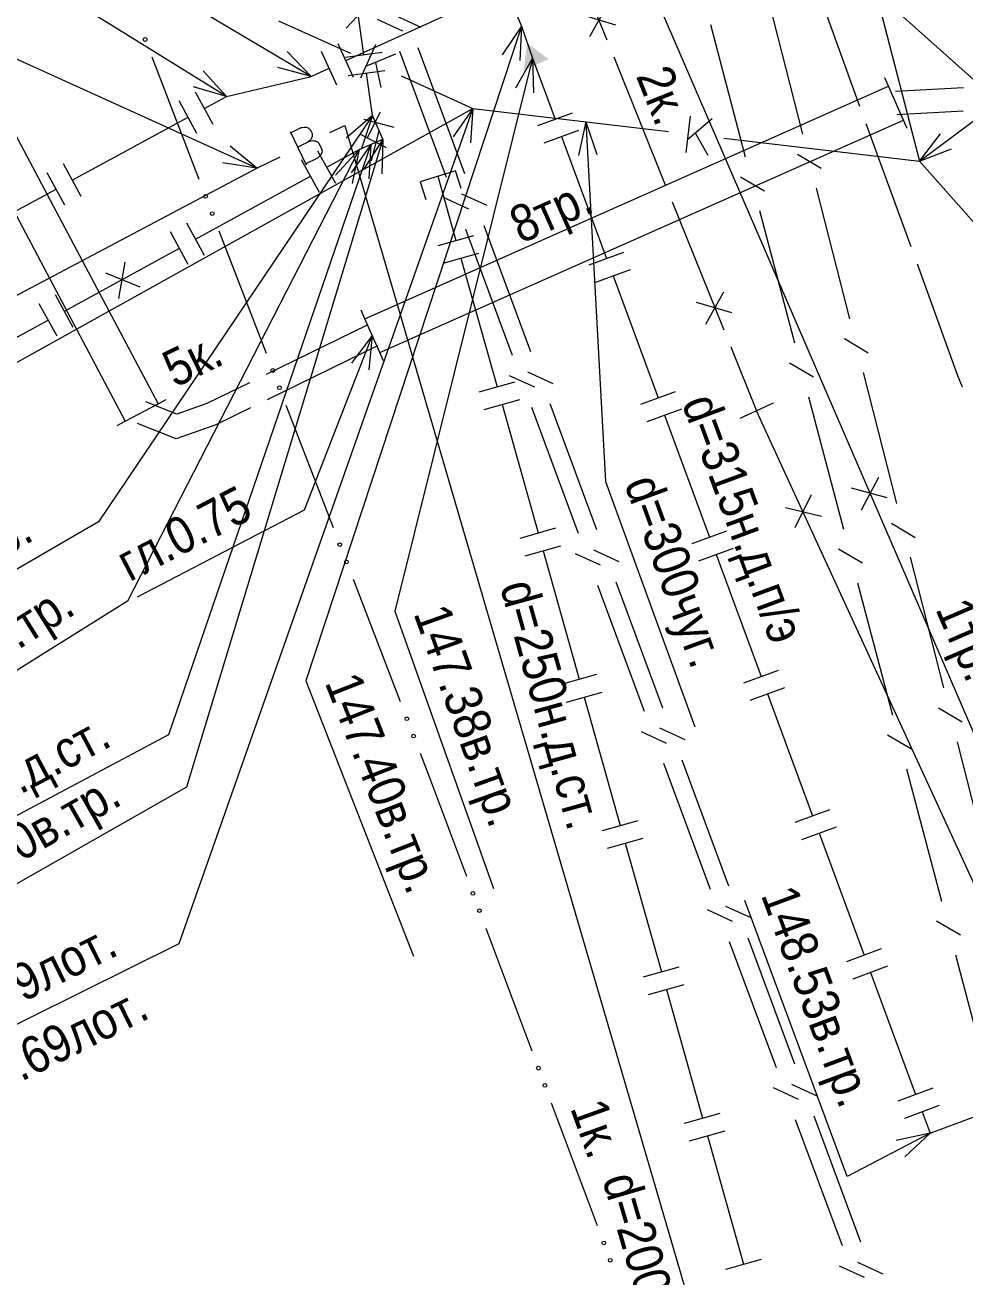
# Model space of a CAD drawing. Header units: metres. Extents: x 369 to 856, y 14070 to 14447.
# Drawn here: x 575.65 to 601.05, y 14309.49 to 14343.31 of the extents above; entities that cross this region are included whole.
import ezdxf
from ezdxf.enums import TextEntityAlignment as Align

# ---------------------------------------------------------------- set-up
doc = ezdxf.new("R2010")
doc.units = ezdxf.units.M
doc.header["$MEASUREMENT"] = 0
for name, color, linetype, lineweight in [('Водопровод', 7, 'Continuous', 25), ('Водосток', 7, 'Continuous', 25), ('Газопровод', 7, 'Continuous', 25), ('Кабель связи', 7, 'Continuous', 25), ('Кабель электрический', 7, 'Continuous', 25), ('Канализация самотёчная', 7, 'Continuous', 25)]:
    doc.layers.add(name, color=color, linetype=linetype, lineweight=lineweight)
doc.styles.add('Style-RUSSIAN_1251', font='RUSSIAN_1251.shx')
doc.styles.add('Style-RUSSIAN_1251 I 0.00000', font='RUSSIAN_1251.shx')

# ---------------------------------------------------------------- blocks, each defined once
blk = doc.blocks.new('msdElementTypeLineString_323')
at = {"layer": 'Кабель электрический', "color": 252, "linetype": 'Continuous', "lineweight": 9}
blk.add_line((1.801, 43.628), (0.001, 43.532), dxfattribs=at)
blk = doc.blocks.new('msdElementTypeLineString_324')
at = {"layer": 'Кабель электрический', "color": 252, "linetype": 'Continuous', "lineweight": 9}
blk.add_line((1.838, 44.046), (0, 43.949), dxfattribs=at)
blk = doc.blocks.new('msdElementTypeMultiLine_30')
at = {"layer": 'Кабель электрический', "color": 252, "linetype": 'Continuous', "lineweight": 9}
for name, p in [('msdElementTypeLineString_324', (0, 0.207)), ('msdElementTypeLineString_323', (0.033, 0))]:
    blk.add_blockref(name, p, dxfattribs=at)
blk = doc.blocks.new('msdElementTypeLineString_325')
at = {"layer": 'Кабель электрический', "color": 252, "linetype": 'Continuous', "lineweight": 9}
blk.add_line((6.486, 2.513), (3.51, 1.058), dxfattribs=at)
at = {"layer": 'Кабель электрический', "color": 252, "linetype": 'Continuous', "lineweight": 9, "flags": 128}
blk.add_lwpolyline([(3.061, 0.839), (2.124, 0.381), (1.052, 0.001), (0.001, 0.422)], dxfattribs=at)
blk = doc.blocks.new('msdElementTypeLineString_326')
at = {"layer": 'Кабель электрический', "color": 252, "linetype": 'Continuous', "lineweight": 9}
blk.add_line((5.979, 2.406), (3.247, 1.071), dxfattribs=at)
at = {"layer": 'Кабель электрический', "color": 252, "linetype": 'Continuous', "lineweight": 9, "flags": 128}
blk.add_lwpolyline([(2.797, 0.851), (1.649, 0.29), (0.833, 0), (0, 0.335)], dxfattribs=at)
blk = doc.blocks.new('msdElementTypeMultiLine_31')
at = {"layer": 'Кабель электрический', "color": 252, "linetype": 'Continuous', "lineweight": 9}
for name, p in [('msdElementTypeLineString_326', (0.233, 0.667)), ('msdElementTypeLineString_325', (0, 0))]:
    blk.add_blockref(name, p, dxfattribs=at)
blk = doc.blocks.new('msdElementTypeLineString_328')
at = {"layer": 'Кабель электрический', "color": 252, "linetype": 'Continuous', "lineweight": 9}
for p, q in [((10.726, 30.69), (10.26, 29.804)), ((10.966, 30.14), (10, 30.4))]:
    blk.add_line(p, q, dxfattribs=at)
blk = doc.blocks.new('msdElementTypeMultiLine_32')
at = {"layer": 'Кабель электрический', "color": 252, "linetype": 'Continuous', "lineweight": 9, "flags": 128}
blk.add_lwpolyline([(3.407, 46.677), (22.112, 3.407)], dxfattribs=at)
at = {"layer": 'Кабель электрический', "color": 252, "linetype": 'Continuous', "lineweight": 9}
blk.add_blockref('msdElementTypeLineString_328', (0, 0), dxfattribs=at)
blk = doc.blocks.new('msdElementTypeLineString_329')
at = {"layer": 'Кабель электрический', "color": 252, "linetype": 'Continuous', "lineweight": 9}
for p, q in [((1.954, 31.66), (1.046, 31.242)), ((15.735, 1.709), (14.827, 1.291))]:
    blk.add_line(p, q, dxfattribs=at)
blk = doc.blocks.new('msdElementTypeLineString_330')
at = {"layer": 'Кабель электрический', "color": 252, "linetype": 'Continuous', "lineweight": 9}
for p, q in [((4.447, 30.203), (4.892, 31.099)), ((4.194, 30.747), (5.166, 30.509)), ((11.475, 14.929), (11.92, 15.825)), ((11.222, 15.473), (12.193, 15.236)), ((15.72, 5.703), (16.165, 6.599)), ((15.467, 6.247), (16.439, 6.009))]:
    blk.add_line(p, q, dxfattribs=at)
blk = doc.blocks.new('msdElementTypeMultiLine_33')
at = {"layer": 'Кабель электрический', "color": 252, "linetype": 'Continuous', "lineweight": 9, "flags": 128}
blk.add_lwpolyline([(17.188, 3.407), (3.407, 33.358)], dxfattribs=at)
at = {"layer": 'Кабель электрический', "color": 252, "linetype": 'Continuous', "lineweight": 9}
for name, p in [('msdElementTypeLineString_329', (1.907, 1.907)), ('msdElementTypeLineString_330', (0, 0))]:
    blk.add_blockref(name, p, dxfattribs=at)
blk = doc.blocks.new('msdElementTypeLine_107')
at = {"layer": 'Кабель электрический', "color": 252, "linetype": 'Continuous', "lineweight": 9}
for p, q in [((0.125, 1.04), (0.024, 1.269)), ((0.531, 0.126), (0.125, 1.04)), ((0.632, -0.103), (0.531, 0.126))]:
    blk.add_line(p, q, dxfattribs=at)
blk = doc.blocks.new('msdElementTypeLine_108')
at = {"layer": 'Кабель электрический', "color": 252, "linetype": 'Continuous', "lineweight": 9}
for p, q in [((0.125, 1.04), (0.024, 1.269)), ((0.531, 0.126), (0.125, 1.04)), ((0.632, -0.103), (0.531, 0.126))]:
    blk.add_line(p, q, dxfattribs=at)
blk = doc.blocks.new('msdElementTypeMultiLine_37')
at = {"layer": 'Кабель электрический', "color": 252, "linetype": 'Continuous', "lineweight": 9, "flags": 128}
for points in [[(0.125, 1.04), (14.279, 7.32)], [(0.531, 0.126), (14.685, 6.406)]]:
    blk.add_lwpolyline(points, dxfattribs=at)
at = {"layer": 'Кабель электрический', "color": 252, "linetype": 'Continuous', "lineweight": 9}
for name, p in [('msdElementTypeLine_107', (14.154, 6.28)), ('msdElementTypeLine_108', (0, 0))]:
    blk.add_blockref(name, p, dxfattribs=at)
blk = doc.blocks.new('msdElementTypeLine_109')
at = {"layer": 'Кабель электрический', "color": 252, "linetype": 'Continuous', "lineweight": 9}
for p, q in [((1.009, 0.595), (1.23, 0.712)), ((0.125, 0.126), (1.009, 0.594)), ((-0.096, 0.009), (0.125, 0.126))]:
    blk.add_line(p, q, dxfattribs=at)
blk = doc.blocks.new('msdElementTypeLine_110')
at = {"layer": 'Кабель электрический', "color": 252, "linetype": 'Continuous', "lineweight": 9}
for p, q in [((1.009, 0.595), (1.23, 0.712)), ((0.125, 0.126), (1.009, 0.594)), ((-0.096, 0.009), (0.125, 0.126))]:
    blk.add_line(p, q, dxfattribs=at)
blk = doc.blocks.new('msdElementTypeMultiLine_38')
at = {"layer": 'Кабель электрический', "color": 252, "linetype": 'Continuous', "lineweight": 9, "flags": 128}
for points in [[(1.009, 9.226), (5.587, 0.594)], [(0.125, 8.758), (4.703, 0.126)]]:
    blk.add_lwpolyline(points, dxfattribs=at)
at = {"layer": 'Кабель электрический', "color": 252, "linetype": 'Continuous', "lineweight": 9}
for name, p in [('msdElementTypeLine_110', (0, 8.632)), ('msdElementTypeLine_109', (4.578, 0))]:
    blk.add_blockref(name, p, dxfattribs=at)
blk = doc.blocks.new('msdElementTypeLineString_338')
at = {"layer": 'Кабель электрический', "color": 252, "linetype": 'Continuous', "lineweight": 9}
for p, q in [((4.468, 62.471), (3.26, 65.794)), ((5.847, 58.678), (4.639, 62.001))]:
    blk.add_line(p, q, dxfattribs=at)
at = {"layer": 'Кабель электрический', "color": 252, "linetype": 'Continuous', "lineweight": 9, "flags": 128}
blk.add_lwpolyline([(7.238, 54.889), (7.114, 55.193), (6.018, 58.208)], dxfattribs=at)
blk = doc.blocks.new('msdElementTypeMultiLine_40')
at = {"layer": 'Кабель электрический', "color": 252, "linetype": 'Continuous', "lineweight": 9}
blk.add_blockref('msdElementTypeLineString_338', (0.407, 0.407), dxfattribs=at)
blk = doc.blocks.new('msdElementTypeLineString_381')
at = {"layer": 'Кабель электрический', "color": 252, "linetype": 'Continuous', "lineweight": 9}
for p, q in [((21.086, 13.478), (22.48, 10.025)), ((22.668, 9.561), (24.062, 6.108)), ((24.249, 5.644), (25.644, 2.19)), ((25.831, 1.727), (26.528, 0))]:
    blk.add_line(p, q, dxfattribs=at)
blk = doc.blocks.new('msdElementTypeLineString_382')
at = {"layer": 'Кабель электрический', "color": 252, "linetype": 'Continuous', "lineweight": 9}
for p, q in [((17.979, 20.304), (17.808, 19.319)), ((17.453, 20.015), (18.378, 19.633)), ((9.812, 15.749), (9.666, 14.76)), ((9.293, 15.447), (10.227, 15.087)), ((25.908, 14.38), (25.42, 13.506)), ((26.134, 13.825), (25.175, 14.108)), ((5.789, 13.539), (5.775, 12.539)), ((5.79, 13.54), (5.776, 12.54)), ((5.315, 13.171), (6.288, 12.938)), ((5.316, 13.172), (6.289, 12.938)), ((29.046, 6.608), (28.559, 5.734)), ((29.272, 6.052), (28.313, 6.336))]:
    blk.add_line(p, q, dxfattribs=at)
blk = doc.blocks.new('msdElementTypeMultiLine_78')
at = {"layer": 'Кабель электрический', "color": 252, "linetype": 'Continuous', "lineweight": 9}
for name, p in [('msdElementTypeLineString_381', (3.407, 3.407)), ('msdElementTypeLineString_382', (0, 0))]:
    blk.add_blockref(name, p, dxfattribs=at)
blk = doc.blocks.new('UKAZD_2')
at = {"layer": 'Газопровод', "linetype": 'Continuous', "lineweight": 9}
blk.add_hatch(color=252, dxfattribs=at).paths.add_polyline_path([(0.636, -0.367), (0, 0), (0.636, 0.367)])
blk = doc.blocks.new('ZAGLUS_7')
at = {"layer": 'Газопровод', "color": 252, "linetype": 'Continuous', "lineweight": 9, "flags": 128}
blk.add_lwpolyline([(0.5, -0.5), (0.5, 0), (-0.5, 0), (-0.5, -0.5)], dxfattribs=at)
blk = doc.blocks.new('msdElementTypeLineString_435')
at = {"layer": 'Кабель связи', "color": 252, "linetype": 'Continuous', "lineweight": 9}
for p, q in [((2.226, 130.435), (3.5, 127.13)), ((4.04, 125.73), (5.314, 122.425)), ((5.853, 121.026), (7.127, 117.721)), ((7.667, 116.321), (8.941, 113.016)), ((11.255, 106.898), (12.497, 103.58)), ((13.023, 102.176), (14.265, 98.859))]:
    blk.add_line(p, q, dxfattribs=at)
at = {"layer": 'Кабель связи', "color": 252, "linetype": 'Continuous', "lineweight": 9, "flags": 128}
blk.add_lwpolyline([(9.48, 111.617), (9.759, 110.894), (10.729, 108.302)], dxfattribs=at)
at = {"layer": 'Кабель связи', "color": 252, "linetype": 'Continuous', "lineweight": 9}
for centre in [(2.047, 130.901), (3.68, 126.663), (3.86, 126.197), (5.494, 121.959), (5.674, 121.492), (7.307, 117.254), (7.487, 116.788), (9.121, 112.55), (9.301, 112.083), (10.905, 107.834), (11.08, 107.366), (12.673, 103.112), (12.848, 102.644), (14.44, 98.39), (14.616, 97.922)]:
    blk.add_circle(centre, 0.05, dxfattribs=at)
blk = doc.blocks.new('msdElementTypeMultiLine_133')
at = {"layer": 'Кабель связи', "color": 252, "linetype": 'Continuous', "lineweight": 9}
blk.add_blockref('msdElementTypeLineString_435', (0, 0), dxfattribs=at)
blk = doc.blocks.new('msdElementTypeLineString_436')
at = {"layer": 'Кабель связи', "color": 252, "linetype": 'Continuous', "lineweight": 9}
for p, q in [((5.55, 131.261), (6.449, 127.728)), ((6.312, 127.193), (6.956, 126.81)), ((6.819, 126.275), (7.719, 122.742)), ((7.582, 122.207), (8.226, 121.824)), ((8.089, 121.288), (8.988, 117.755)), ((8.851, 117.22), (9.495, 116.837)), ((9.358, 116.302), (10.258, 112.769)), ((10.121, 112.233), (10.765, 111.851))]:
    blk.add_line(p, q, dxfattribs=at)
at = {"layer": 'Кабель связи', "color": 252, "linetype": 'Continuous', "lineweight": 9, "flags": 128}
blk.add_lwpolyline([(10.628, 111.315), (11.276, 108.77), (11.518, 107.78)], dxfattribs=at)
blk = doc.blocks.new('msdElementTypeMultiLine_134')
at = {"layer": 'Кабель связи', "color": 252, "linetype": 'Continuous', "lineweight": 9}
blk.add_blockref('msdElementTypeLineString_436', (0, 0), dxfattribs=at)
blk = doc.blocks.new('msdElementTypeLineString_457')
at = {"layer": 'Газопровод', "color": 252, "linetype": 'Continuous', "lineweight": 9}
for p, q in [((0.5, 64.793), (1.109, 63.146)), ((0.64, 62.972), (1.578, 63.319)), ((0.814, 62.503), (1.752, 62.85)), ((1.283, 62.677), (2.501, 59.382)), ((2.032, 59.209), (2.97, 59.556)), ((2.206, 58.74), (3.143, 59.087)), ((2.674, 58.913), (3.893, 55.619)), ((3.424, 55.446), (4.362, 55.792)), ((3.597, 54.977), (4.535, 55.323)), ((4.066, 55.15), (5.285, 51.856)), ((4.816, 51.682), (5.754, 52.029)), ((4.989, 51.213), (5.927, 51.56)), ((5.458, 51.387), (6.677, 48.092)), ((6.208, 47.919), (7.146, 48.266)), ((6.381, 47.45), (7.319, 47.797)), ((6.85, 47.623), (8.068, 44.329)), ((7.599, 44.155), (8.537, 44.502)), ((7.773, 43.686), (8.711, 44.033)), ((8.242, 43.86), (9.46, 40.565)), ((8.991, 40.392), (9.929, 40.739)), ((9.165, 39.923), (10.103, 40.27)), ((9.634, 40.096), (10.852, 36.802)), ((10.383, 36.629), (11.321, 36.975)), ((10.557, 36.16), (11.494, 36.506))]:
    blk.add_line(p, q, dxfattribs=at)
at = {"layer": 'Газопровод', "color": 252, "linetype": 'Continuous', "lineweight": 9, "flags": 128}
blk.add_lwpolyline([(11.025, 36.333), (11.24, 35.753), (13.953, 36.761)], dxfattribs=at)
blk = doc.blocks.new('msdElementTypeMultiLine_154')
at = {"layer": 'Газопровод', "color": 252, "linetype": 'Continuous', "lineweight": 9}
blk.add_blockref('msdElementTypeLineString_457', (0, 0), dxfattribs=at)
blk = doc.blocks.new('msdElementTypeLineString_543')
at = {"layer": 'Кабель связи', "color": 252, "linetype": 'Continuous', "lineweight": 9}
for p, q in [((0.816, 65.366), (1.497, 65.053)), ((1.417, 64.506), (2.679, 61.102)), ((2.599, 60.555), (3.281, 60.242)), ((3.201, 59.696), (4.462, 56.291)), ((4.383, 55.745), (5.064, 55.432)), ((4.984, 54.885), (6.246, 51.481)), ((6.166, 50.934), (6.847, 50.621)), ((6.767, 50.074), (8.029, 46.67)), ((7.949, 46.123), (8.63, 45.811)), ((8.55, 45.264), (9.812, 41.859)), ((9.732, 41.313), (10.413, 41)), ((10.333, 40.453), (11.595, 37.049)), ((11.515, 36.502), (12.196, 36.189)), ((12.116, 35.642), (13.378, 32.238)), ((13.298, 31.691), (13.979, 31.379))]:
    blk.add_line(p, q, dxfattribs=at)
blk = doc.blocks.new('msdElementTypeLineString_544')
at = {"layer": 'Кабель связи', "color": 252, "linetype": 'Continuous', "lineweight": 9}
for p, q in [((0.816, 65.364), (1.498, 65.051)), ((1.418, 64.505), (2.679, 61.1)), ((2.6, 60.554), (3.281, 60.241)), ((3.201, 59.694), (4.463, 56.29)), ((4.383, 55.743), (5.064, 55.43)), ((4.984, 54.883), (6.246, 51.479)), ((6.166, 50.933), (6.847, 50.62)), ((6.767, 50.073), (8.029, 46.669)), ((7.949, 46.122), (8.63, 45.809)), ((8.55, 45.262), (9.812, 41.858)), ((9.732, 41.311), (10.413, 40.999)), ((10.333, 40.452), (11.595, 37.048)), ((11.515, 36.501), (12.196, 36.188)), ((12.116, 35.641), (13.378, 32.237)), ((13.298, 31.69), (13.979, 31.378))]:
    blk.add_line(p, q, dxfattribs=at)
blk = doc.blocks.new('msdElementTypeMultiLine_239')
at = {"layer": 'Кабель связи', "color": 252, "linetype": 'Continuous', "lineweight": 9}
for name, p in [('msdElementTypeLineString_543', (0.498, 0.094)), ('msdElementTypeLineString_544', (0, 0))]:
    blk.add_blockref(name, p, dxfattribs=at)
blk = doc.blocks.new('msdElementTypeLineString_550')
at = {"layer": 'Газопровод', "color": 252, "linetype": 'Continuous', "lineweight": 9}
for p, q in [((80.797, 41.738), (81.481, 42.468)), ((81.278, 39.275), (82.089, 39.06)), ((81.365, 38.767), (81.732, 39.473)), ((81.687, 38.964), (81.472, 38.153)), ((81.179, 38.877), (81.885, 38.51)), ((74.82, 35.416), (74.651, 34.431)), ((74.295, 35.126), (75.22, 34.745))]:
    blk.add_line(p, q, dxfattribs=at)
blk = doc.blocks.new('msdElementTypeLineString_551')
at = {"layer": 'Газопровод', "color": 252, "linetype": 'Continuous', "lineweight": 9}
for p, q in [((81.865, 41.175), (80.875, 41.036)), ((81.935, 40.68), (80.944, 40.541)), ((80.171, 37.392), (79.69, 38.269)), ((80.61, 37.632), (80.129, 38.509)), ((76.823, 36.127), (79.931, 37.83)), ((77.063, 35.689), (76.583, 36.566)), ((76.625, 35.449), (76.144, 36.326)), ((73.277, 34.184), (76.385, 35.887)), ((73.517, 33.745), (73.037, 34.622)), ((73.079, 33.505), (72.598, 34.382)), ((69.731, 32.241), (72.839, 33.944))]:
    blk.add_line(p, q, dxfattribs=at)
at = {"layer": 'Газопровод', "color": 252, "linetype": 'Continuous', "lineweight": 9, "flags": 128}
for points in [[(81.37, 41.106), (81.087, 43.12), (82.425, 43.819)], [(80.369, 38.071), (81.24, 38.548), (81.88, 38.828), (81.6, 39.468), (81.44, 40.61)]]:
    blk.add_lwpolyline(points, dxfattribs=at)
blk = doc.blocks.new('msdElementTypeMultiLine_244')
at = {"layer": 'Газопровод', "color": 252, "linetype": 'Continuous', "lineweight": 9}
for name, p in [('msdElementTypeLineString_550', (0.093, 0.093)), ('msdElementTypeLineString_551', (0, 0))]:
    blk.add_blockref(name, p, dxfattribs=at)
blk = doc.blocks.new('msdElementTypeLineString_552')
at = {"layer": 'Газопровод', "color": 252, "linetype": 'Continuous', "lineweight": 9}
blk.add_line((0.5, 1.37), (0.8, 0.5), dxfattribs=at)
blk = doc.blocks.new('msdElementTypeMultiLine_245')
at = {"layer": 'Газопровод', "color": 252, "linetype": 'Continuous', "lineweight": 9}
blk.add_blockref('msdElementTypeLineString_552', (0, 0), dxfattribs=at)
blk = doc.blocks.new('msdElementTypeLineString_702')
at = {"layer": 'Канализация самотёчная', "color": 252, "linetype": 'Continuous', "lineweight": 9}
for p, q in [((0.001, 2.369), (1.944, 1.493)), ((3.312, 0.877), (5.255, 0.001))]:
    blk.add_line(p, q, dxfattribs=at)
blk = doc.blocks.new('msdElementTypeLineString_703')
at = {"layer": 'Канализация самотёчная', "color": 252, "linetype": 'Continuous', "lineweight": 9}
for p, q in [((3.131, 2.223), (2.724, 1.32)), ((2.869, 1.642), (3.678, 1.977)), ((3.125, 1.748), (3.271, 1.074))]:
    blk.add_line(p, q, dxfattribs=at)
blk = doc.blocks.new('msdElementTypeMultiLine_344')
at = {"layer": 'Канализация самотёчная', "color": 252, "linetype": 'Continuous', "lineweight": 9}
for name, p in [('msdElementTypeLineString_702', (0.506, 0.506)), ('msdElementTypeLineString_703', (0, 0))]:
    blk.add_blockref(name, p, dxfattribs=at)
blk = doc.blocks.new('msdElementTypeLineString_704')
at = {"layer": 'Кабель связи', "color": 252, "linetype": 'Continuous', "lineweight": 9}
for p, q in [((2.444, 67.381), (3.386, 63.806)), ((3.254, 63.27), (3.901, 62.892)), ((3.769, 62.356), (4.711, 58.781)), ((4.578, 58.244), (5.226, 57.867)), ((5.093, 57.33), (6.036, 53.756)), ((5.903, 53.219), (6.551, 52.842)), ((6.418, 52.305), (7.36, 48.73)), ((7.228, 48.194), (7.875, 47.816)), ((7.743, 47.28), (8.685, 43.705)), ((8.552, 43.169), (9.2, 42.791)), ((9.067, 42.255), (10.01, 38.68))]:
    blk.add_line(p, q, dxfattribs=at)
blk = doc.blocks.new('msdElementTypeMultiLine_345')
at = {"layer": 'Кабель связи', "color": 252, "linetype": 'Continuous', "lineweight": 9}
blk.add_blockref('msdElementTypeLineString_704', (0, 0), dxfattribs=at)
blk = doc.blocks.new('msdElementTypeLineString_705')
at = {"layer": 'Водопровод', "color": 252, "linetype": 'Continuous', "lineweight": 9}
blk.add_line((16.922, 8.957), (32.517, 17.212), dxfattribs=at)
blk = doc.blocks.new('msdElementTypeMultiLine_346')
at = {"layer": 'Водопровод', "color": 252, "linetype": 'Continuous', "lineweight": 9}
blk.add_blockref('msdElementTypeLineString_705', (0.5, 0.5), dxfattribs=at)
blk = doc.blocks.new('msdElementTypeLineString_707')
at = {"layer": 'Водопровод', "color": 252, "linetype": 'Continuous', "lineweight": 9}
for p, q in [((1.979, 75.572), (2.381, 75.767)), ((2.381, 75.767), (13.253, 38.603)), ((0.001, 74.609), (0.63, 74.915))]:
    blk.add_line(p, q, dxfattribs=at)
blk = doc.blocks.new('msdElementTypeLineString_708')
at = {"layer": 'Водопровод', "color": 252, "linetype": 'Continuous', "lineweight": 9}
for p, q in [((1.4, 76.1), (1.836, 75.203)), ((1.603, 75.682), (1.892, 75.823)), ((1.822, 75.232), (2.148, 75.39))]:
    blk.add_line(p, q, dxfattribs=at)
at = {"layer": 'Водопровод', "color": 252, "linetype": 'Continuous', "lineweight": 9, "flags": 128}
blk.add_lwpolyline([(1.416, 76.067), (1.703, 76.206), (1.732, 76.214), (1.786, 76.219), (1.84, 76.215), (1.863, 76.209), (1.886, 76.2), (1.91, 76.185), (1.935, 76.164), (1.945, 76.152), (1.996, 76.048), (2.001, 76.025), (2.002, 75.992), (1.997, 75.967), (1.991, 75.942), (1.975, 75.911), (1.951, 75.879), (1.929, 75.853), (1.892, 75.823), (1.928, 75.836), (1.96, 75.848), (2.01, 75.855), (2.045, 75.853), (2.078, 75.849), (2.119, 75.833), (2.153, 75.81), (2.175, 75.786), (2.258, 75.615), (2.263, 75.596), (2.264, 75.568), (2.259, 75.532), (2.243, 75.493), (2.226, 75.464), (2.193, 75.425), (2.172, 75.404), (2.148, 75.39)], dxfattribs=at)
blk = doc.blocks.new('msdElementTypeMultiLine_347')
at = {"layer": 'Водопровод', "color": 252, "linetype": 'Continuous', "lineweight": 9}
for name, p in [('msdElementTypeLineString_707', (0.5, 0.5)), ('msdElementTypeLineString_708', (0, 0))]:
    blk.add_blockref(name, p, dxfattribs=at)
blk = doc.blocks.new('msdElementTypeLineString_727')
at = {"layer": 'Канализация самотёчная', "color": 252, "linetype": 'Continuous', "lineweight": 9}
for p, q in [((0.001, 1.429), (5.289, 0.803)), ((6.779, 0.627), (12.067, 0))]:
    blk.add_line(p, q, dxfattribs=at)
blk = doc.blocks.new('msdElementTypeLineString_728')
at = {"layer": 'Канализация самотёчная', "color": 252, "linetype": 'Continuous', "lineweight": 9}
for p, q in [((6.377, 1.727), (6.26, 0.744)), ((6.302, 1.094), (6.973, 1.657)), ((6.515, 1.273), (6.856, 0.673))]:
    blk.add_line(p, q, dxfattribs=at)
blk = doc.blocks.new('msdElementTypeMultiLine_361')
at = {"layer": 'Канализация самотёчная', "color": 252, "linetype": 'Continuous', "lineweight": 9}
for name, p in [('msdElementTypeLineString_727', (0.506, 0.506)), ('msdElementTypeLineString_728', (0, 0))]:
    blk.add_blockref(name, p, dxfattribs=at)
blk = doc.blocks.new('msdElementTypeLineString_729')
at = {"layer": 'Канализация самотёчная', "color": 252, "linetype": 'Continuous', "lineweight": 9}
blk.add_line((20.956, 11.661), (40.6, 22.592), dxfattribs=at)
blk = doc.blocks.new('msdElementTypeMultiLine_362')
at = {"layer": 'Канализация самотёчная', "color": 252, "linetype": 'Continuous', "lineweight": 9}
blk.add_blockref('msdElementTypeLineString_729', (0.506, 0.506), dxfattribs=at)
blk = doc.blocks.new('msdElementTypeLineString_731')
at = {"layer": 'Канализация самотёчная', "color": 252, "linetype": 'Continuous', "lineweight": 9}
for p, q in [((0, 7.456), (2.809, 4.289)), ((3.805, 3.167), (6.614, 0))]:
    blk.add_line(p, q, dxfattribs=at)
blk = doc.blocks.new('msdElementTypeLineString_732')
at = {"layer": 'Канализация самотёчная', "color": 252, "linetype": 'Continuous', "lineweight": 9}
for p, q in [((4.028, 4.721), (3.287, 4.064)), ((3.551, 4.298), (4.427, 4.272)), ((3.829, 4.29), (3.685, 3.615))]:
    blk.add_line(p, q, dxfattribs=at)
blk = doc.blocks.new('msdElementTypeMultiLine_363')
at = {"layer": 'Канализация самотёчная', "color": 252, "linetype": 'Continuous', "lineweight": 9}
for name, p in [('msdElementTypeLineString_731', (0.506, 0.506)), ('msdElementTypeLineString_732', (0, 0))]:
    blk.add_blockref(name, p, dxfattribs=at)
blk = doc.blocks.new('msdElementTypeLineString_733')
at = {"layer": 'Водосток', "color": 252, "linetype": 'Continuous', "lineweight": 9}
for p, q in [((0, 12.732), (6.548, 6.866)), ((7.666, 5.866), (14.214, 0))]:
    blk.add_line(p, q, dxfattribs=at)
blk = doc.blocks.new('msdElementTypeMultiLine_364')
at = {"layer": 'Водосток', "color": 252, "linetype": 'Continuous', "lineweight": 9, "flags": 128}
blk.add_lwpolyline([(8.06, 7.017), (7.853, 7.202), (7.823, 7.226), (7.796, 7.241), (7.758, 7.26), (7.718, 7.271), (7.684, 7.274), (7.645, 7.269), (7.608, 7.258), (7.585, 7.243), (7.563, 7.225), (7.173, 6.789), (7.159, 6.767), (7.151, 6.748), (7.144, 6.72), (7.144, 6.695), (7.145, 6.663), (7.151, 6.631), (7.165, 6.599), (7.189, 6.556), (7.213, 6.528), (7.444, 6.322)], dxfattribs=at)
at = {"layer": 'Водосток', "color": 252, "linetype": 'Continuous', "lineweight": 9}
blk.add_blockref('msdElementTypeLineString_733', (0.467, 0.467), dxfattribs=at)
blk = doc.blocks.new('msdElementTypeLineString_831')
at = {"layer": 'Газопровод', "color": 252, "linetype": 'Continuous', "lineweight": 9}
for p, q in [((63.128, 34.455), (66.372, 35.925)), ((63.334, 33.999), (62.921, 34.91)), ((62.879, 33.793), (62.466, 34.704)), ((59.542, 32.726), (59.064, 33.605)), ((59.102, 32.487), (58.625, 33.366)), ((55.734, 31.226), (58.864, 32.926)), ((55.973, 30.787), (55.495, 31.665)), ((55.533, 30.548), (55.056, 31.427)), ((52.165, 29.287), (55.295, 30.987))]:
    blk.add_line(p, q, dxfattribs=at)
at = {"layer": 'Газопровод', "color": 252, "linetype": 'Continuous', "lineweight": 9, "flags": 128}
for points in [[(66.827, 36.132), (67.441, 36.41), (67.561, 36.13), (67.871, 35.39)], [(59.303, 33.165), (59.901, 33.49), (62.191, 34.03), (62.672, 34.248)]]:
    blk.add_lwpolyline(points, dxfattribs=at)
blk = doc.blocks.new('msdElementTypeMultiLine_435')
at = {"layer": 'Газопровод', "color": 252, "linetype": 'Continuous', "lineweight": 9}
blk.add_blockref('msdElementTypeLineString_831', (0, 0), dxfattribs=at)
blk = doc.blocks.new('msdElementTypeLineString_910')
at = {"layer": 'Кабель электрический', "color": 252, "linetype": 'Continuous', "lineweight": 9}
for p, q in [((17.605, 20.391), (17.203, 22.111)), ((14.419, 10.255), (17.086, 12.573)), ((7.519, 6.125), (10.664, 7.737))]:
    blk.add_line(p, q, dxfattribs=at)
at = {"layer": 'Кабель электрический', "color": 252, "linetype": 'Continuous', "lineweight": 9, "flags": 128}
for points in [[(18.477, 16.454), (18.336, 17.257), (17.718, 19.904)], [(17.444, 12.921), (18.397, 13.997), (18.794, 14.644), (18.563, 15.961)], [(11.109, 7.965), (11.711, 8.273), (14.035, 9.935)], [(3.987, 4.179), (6.978, 5.848), (7.074, 5.897)], [(0.562, 2.072), (1.295, 2.678), (3.55, 3.936)], [(0, 0), (0.163, 1.742), (0.176, 1.753)]]:
    blk.add_lwpolyline(points, dxfattribs=at)
blk = doc.blocks.new('msdElementTypeMultiLine_503')
at = {"layer": 'Кабель электрический', "color": 252, "linetype": 'Continuous', "lineweight": 9}
blk.add_blockref('msdElementTypeLineString_910', (0, 0), dxfattribs=at)
blk = doc.blocks.new('msdElementTypeLineString_1017')
at = {"layer": 'Канализация самотёчная', "color": 252, "linetype": 'Continuous', "lineweight": 9}
for p, q in [((0, 25.025), (3.039, 13.239)), ((3.413, 11.787), (6.452, 0))]:
    blk.add_line(p, q, dxfattribs=at)
blk = doc.blocks.new('msdElementTypeLineString_1018')
at = {"layer": 'Канализация самотёчная', "color": 252, "linetype": 'Continuous', "lineweight": 9}
for p, q in [((4.146, 13.354), (3.187, 13.107)), ((3.528, 13.195), (4.296, 12.773)), ((3.772, 13.061), (3.336, 12.526))]:
    blk.add_line(p, q, dxfattribs=at)
blk = doc.blocks.new('msdElementTypeMultiLine_582')
at = {"layer": 'Канализация самотёчная', "color": 252, "linetype": 'Continuous', "lineweight": 9}
for name, p in [('msdElementTypeLineString_1017', (0.506, 0.506)), ('msdElementTypeLineString_1018', (0, 0))]:
    blk.add_blockref(name, p, dxfattribs=at)
blk = doc.blocks.new('msdElementTypeLineString_1079')
at = {"layer": 'Газопровод', "color": 252, "linetype": 'Continuous', "lineweight": 9}
for p, q in [((0.5, 100.944), (0.988, 99.209)), ((0.507, 99.074), (1.469, 99.344)), ((0.642, 98.592), (1.604, 98.863)), ((1.123, 98.727), (2.098, 95.258)), ((1.617, 95.122), (2.58, 95.393)), ((1.752, 94.641), (2.715, 94.912)), ((2.233, 94.776), (3.209, 91.307)), ((2.727, 91.171), (3.69, 91.442)), ((2.862, 90.69), (3.825, 90.96)), ((3.344, 90.825), (4.319, 87.355)), ((3.838, 87.22), (4.8, 87.491)), ((3.973, 86.739), (4.936, 87.009)), ((4.454, 86.874), (5.429, 83.404)), ((4.948, 83.269), (5.911, 83.54)), ((5.083, 82.788), (6.046, 83.058)), ((5.565, 82.923), (6.54, 79.453)), ((6.058, 79.318), (7.021, 79.589)), ((6.194, 78.837), (7.156, 79.107)), ((6.675, 78.972), (7.65, 75.502)), ((7.169, 75.367), (8.131, 75.637)), ((7.304, 74.886), (8.267, 75.156)), ((7.785, 75.021), (8.76, 71.551)), ((8.279, 71.416), (9.242, 71.686))]:
    blk.add_line(p, q, dxfattribs=at)
blk = doc.blocks.new('msdElementTypeMultiLine_619')
at = {"layer": 'Газопровод', "color": 252, "linetype": 'Continuous', "lineweight": 9}
blk.add_blockref('msdElementTypeLineString_1079', (0, 0), dxfattribs=at)
blk = doc.blocks.new('DIMTXT_134')
at = {"layer": 'Канализация самотёчная', "color": 252, "linetype": 'Continuous', "lineweight": 9}
for q in [(-0.201, -0.912), (0.298, -0.885)]:
    blk.add_line((0, 0), q, dxfattribs=at)
at = {"layer": 'Канализация самотёчная', "color": 252, "linetype": 'Continuous', "lineweight": 9, "flags": 128}
blk.add_lwpolyline([(0, 0), (0.527, -9.718), (2.942, -16.345)], dxfattribs=at)
at = {"layer": 'Канализация самотёчная', "color": 252, "linetype": 'Continuous', "lineweight": 9, "style": 'Style-RUSSIAN_1251', "width": 0.9}
blk.add_text('d=300чуг.', height=1, rotation=290.0276, dxfattribs=at).set_placement((1.966, -9.433), align=Align.TOP_LEFT)
blk = doc.blocks.new('DIMTXT_170')
at = {"layer": 'Газопровод', "color": 252, "linetype": 'Continuous', "lineweight": 9}
for q in [(-0.46, -0.813), (0.025, -0.934)]:
    blk.add_line((0, 0), q, dxfattribs=at)
at = {"layer": 'Газопровод', "color": 252, "linetype": 'Continuous', "lineweight": 9, "flags": 128}
blk.add_lwpolyline([(0, 0), (-3.723, -14.935), (-1.052, -22.431)], dxfattribs=at)
at = {"layer": 'Газопровод', "color": 252, "linetype": 'Continuous', "lineweight": 9, "style": 'Style-RUSSIAN_1251', "width": 0.9}
blk.add_text('147.38в.тр.', height=1, rotation=289.612, dxfattribs=at).set_placement((-2.282, -14.66), align=Align.TOP_LEFT)
blk = doc.blocks.new('DIMTXT_171')
at = {"layer": 'Газопровод', "color": 252, "linetype": 'Continuous', "lineweight": 9}
for q in [(-0.913, -0.196), (-0.681, -0.639)]:
    blk.add_line((0, 0), q, dxfattribs=at)
at = {"layer": 'Газопровод', "color": 252, "linetype": 'Continuous', "lineweight": 9, "flags": 128}
blk.add_lwpolyline([(0, 0), (-2.236, -1.171), (-5, 6.283)], dxfattribs=at)
at = {"layer": 'Газопровод', "color": 252, "linetype": 'Continuous', "lineweight": 9, "style": 'Style-RUSSIAN_1251', "width": 0.9}
blk.add_text('148.53в.тр.', height=1, rotation=290.3427, dxfattribs=at).set_placement((-3.64, 6.787), align=Align.TOP_LEFT)
blk = doc.blocks.new('DIMTXT_184')
at = {"layer": 'Газопровод', "color": 252, "linetype": 'Continuous', "lineweight": 9}
for q in [(-0.528, -0.77), (-0.056, -0.932)]:
    blk.add_line((0, 0), q, dxfattribs=at)
at = {"layer": 'Газопровод', "color": 252, "linetype": 'Continuous', "lineweight": 9, "flags": 128}
blk.add_lwpolyline([(0, 0), (-5.47, -15.948), (-12.836, -19.864)], dxfattribs=at)
at = {"layer": 'Газопровод', "color": 252, "linetype": 'Continuous', "lineweight": 9, "style": 'Style-RUSSIAN_1251', "width": 0.9}
blk.add_text('d=219н.д.ст.', height=1, rotation=27.9968, dxfattribs=at).set_placement((-13.517, -18.583), align=Align.TOP_LEFT)
blk = doc.blocks.new('DIMTXT_185')
at = {"layer": 'Газопровод', "color": 252, "linetype": 'Continuous', "lineweight": 9}
for q in [(-0.71, -0.607), (-0.296, -0.886)]:
    blk.add_line((0, 0), q, dxfattribs=at)
at = {"layer": 'Газопровод', "color": 252, "linetype": 'Continuous', "lineweight": 9, "flags": 128}
blk.add_lwpolyline([(0, 0), (-7.401, -10.978), (-14.249, -14.946)], dxfattribs=at)
at = {"layer": 'Газопровод', "color": 252, "linetype": 'Continuous', "lineweight": 9, "style": 'Style-RUSSIAN_1251', "width": 0.9}
blk.add_text('147.59в.тр.', height=1, rotation=30.0826, dxfattribs=at).set_placement((-14.976, -13.691), align=Align.TOP_LEFT)
blk = doc.blocks.new('DIMTXT_186')
at = {"layer": 'Газопровод', "color": 252, "linetype": 'Continuous', "lineweight": 9}
for q in [(-0.5, -0.789), (-0.022, -0.934)]:
    blk.add_line((0, 0), q, dxfattribs=at)
at = {"layer": 'Газопровод', "color": 252, "linetype": 'Continuous', "lineweight": 9, "flags": 128}
blk.add_lwpolyline([(0, 0), (-5.298, -17.498), (-12.171, -21.408)], dxfattribs=at)
at = {"layer": 'Газопровод', "color": 252, "linetype": 'Continuous', "lineweight": 9, "style": 'Style-RUSSIAN_1251', "width": 0.9}
blk.add_text('147.60в.тр.', height=1, rotation=29.6327, dxfattribs=at).set_placement((-12.888, -20.148), align=Align.TOP_LEFT)
blk = doc.blocks.new('DIMTXT_187')
at = {"layer": 'Газопровод', "color": 252, "linetype": 'Continuous', "lineweight": 9}
for q in [(-0.633, -0.687), (-0.188, -0.915)]:
    blk.add_line((0, 0), q, dxfattribs=at)
at = {"layer": 'Газопровод', "color": 252, "linetype": 'Continuous', "lineweight": 9, "flags": 128}
blk.add_lwpolyline([(0, 0), (-6.258, -12.201), (-12.638, -16.19)], dxfattribs=at)
at = {"layer": 'Газопровод', "color": 252, "linetype": 'Continuous', "lineweight": 9, "style": 'Style-RUSSIAN_1251', "width": 0.9}
blk.add_text('147.61в.тр.', height=1, rotation=32.0199, dxfattribs=at).set_placement((-13.406, -14.961), align=Align.TOP_LEFT)
blk = doc.blocks.new('DIMTXT_287')
at = {"layer": 'Газопровод', "color": 252, "linetype": 'Continuous', "lineweight": 9}
for q in [(-0.634, 0.686), (-0.897, 0.261)]:
    blk.add_line((0, 0), q, dxfattribs=at)
at = {"layer": 'Газопровод', "color": 252, "linetype": 'Continuous', "lineweight": 9, "flags": 128}
blk.add_lwpolyline([(0, 0), (-8.668, 5.36), (-12.441, 12.349)], dxfattribs=at)
at = {"layer": 'Газопровод', "color": 252, "linetype": 'Continuous', "lineweight": 9, "style": 'Style-RUSSIAN_1251', "width": 0.9}
blk.add_text('148.02в.тр.', height=1, rotation=298.3627, dxfattribs=at).set_placement((-11.165, 13.038), align=Align.TOP_LEFT)
blk = doc.blocks.new('DIMTXT_288')
at = {"layer": 'Газопровод', "color": 252, "linetype": 'Continuous', "lineweight": 9}
for q in [(-0.647, 0.673), (-0.902, 0.243)]:
    blk.add_line((0, 0), q, dxfattribs=at)
at = {"layer": 'Газопровод', "color": 252, "linetype": 'Continuous', "lineweight": 9, "flags": 128}
blk.add_lwpolyline([(0, 0), (-9.27, 5.485), (-12.832, 12.553)], dxfattribs=at)
at = {"layer": 'Газопровод', "color": 252, "linetype": 'Continuous', "lineweight": 9, "style": 'Style-RUSSIAN_1251', "width": 0.9}
blk.add_text('147.92в.тр.', height=1, rotation=296.7475, dxfattribs=at).set_placement((-11.537, 13.205), align=Align.TOP_LEFT)
blk = doc.blocks.new('DIMTXT_291')
at = {"layer": 'Газопровод', "color": 252, "linetype": 'Continuous', "lineweight": 9}
for q in [(-0.519, -0.777), (-0.044, -0.933)]:
    blk.add_line((0, 0), q, dxfattribs=at)
at = {"layer": 'Газопровод', "color": 252, "linetype": 'Continuous', "lineweight": 9, "flags": 128}
blk.add_lwpolyline([(0, 0), (-5.826, -17.686), (-2.914, -25.13)], dxfattribs=at)
at = {"layer": 'Газопровод', "color": 252, "linetype": 'Continuous', "lineweight": 9, "style": 'Style-RUSSIAN_1251', "width": 0.9}
blk.add_text('147.40в.тр.', height=1, rotation=291.3597, dxfattribs=at).set_placement((-4.393, -17.368), align=Align.TOP_LEFT)
blk = doc.blocks.new('DIMTXT_316')
at = {"layer": 'Кабель электрический', "color": 252, "linetype": 'Continuous', "lineweight": 9}
for q in [(-0.559, -0.748), (-0.093, -0.929)]:
    blk.add_line((0, 0), q, dxfattribs=at)
at = {"layer": 'Кабель электрический', "color": 252, "linetype": 'Continuous', "lineweight": 9, "flags": 128}
blk.add_lwpolyline([(0, 0), (-1.837, -4.719), (-6.353, -7.062)], dxfattribs=at)
at = {"layer": 'Кабель электрический', "color": 252, "linetype": 'Continuous', "lineweight": 9, "style": 'Style-RUSSIAN_1251', "width": 0.9}
blk.add_text('гл.0.75', height=1, rotation=27.4208, dxfattribs=at).set_placement((-7.021, -5.775), align=Align.TOP_LEFT)
blk = doc.blocks.new('DIMTXT_383')
at = {"layer": 'Водопровод', "color": 252, "linetype": 'Continuous', "lineweight": 9}
for q in [(-0.716, 0.6), (-0.923, 0.145)]:
    blk.add_line((0, 0), q, dxfattribs=at)
at = {"layer": 'Водопровод', "color": 252, "linetype": 'Continuous', "lineweight": 9, "flags": 128}
blk.add_lwpolyline([(0, 0), (-11.995, 5.451), (-15.752, 12.496)], dxfattribs=at)
at = {"layer": 'Водопровод', "color": 252, "linetype": 'Continuous', "lineweight": 9, "style": 'Style-RUSSIAN_1251', "width": 0.9}
for s, p in [('N28334', (-14.472, 13.179)), ('147.00н.тр.', (-16.149, 12.285)), ('гидрант', (-17.825, 11.391))]:
    blk.add_text(s, height=1, rotation=298.065, dxfattribs=at).set_placement(p, align=Align.TOP_LEFT)
blk = doc.blocks.new('DIMTXT_394')
at = {"layer": 'Канализация самотёчная', "color": 252, "linetype": 'Continuous', "lineweight": 9}
for q in [(-0.535, -0.766), (-0.063, -0.932)]:
    blk.add_line((0, 0), q, dxfattribs=at)
at = {"layer": 'Канализация самотёчная', "color": 252, "linetype": 'Continuous', "lineweight": 9, "flags": 128}
blk.add_lwpolyline([(0, 0), (-7.945, -22.567), (-14.65, -25.891)], dxfattribs=at)
at = {"layer": 'Канализация самотёчная', "color": 252, "linetype": 'Continuous', "lineweight": 9, "style": 'Style-RUSSIAN_1251', "width": 0.9}
for s, p in [('146.79лот.', (-15.294, -24.592)), ('146.69лот.', (-14.45, -26.294))]:
    blk.add_text(s, height=1, rotation=26.3711, dxfattribs=at).set_placement(p, align=Align.TOP_LEFT)
blk = doc.blocks.new('DIMTXT_395')
at = {"layer": 'Канализация самотёчная', "color": 252, "linetype": 'Continuous', "lineweight": 9}
for q in [(0.572, 0.738), (0.871, 0.338)]:
    blk.add_line((0, 0), q, dxfattribs=at)
at = {"layer": 'Канализация самотёчная', "color": 252, "linetype": 'Continuous', "lineweight": 9, "flags": 128}
blk.add_lwpolyline([(0, 0), (4.168, 3.107), (11.434, 5.2)], dxfattribs=at)
at = {"layer": 'Канализация самотёчная', "color": 252, "linetype": 'Continuous', "lineweight": 9, "style": 'Style-RUSSIAN_1251', "width": 0.9}
for s, p in [('146.63лот.', (3.983, 4.563)), ('146.54лот.', (4.509, 2.737))]:
    blk.add_text(s, height=1, rotation=16.0686, dxfattribs=at).set_placement(p, align=Align.TOP_LEFT)

msp = doc.modelspace()

# ---------------------------------------------------------------- block references
at = {"layer": 'Водопровод', "color": 252, "linetype": 'Continuous', "lineweight": 9}
for name, p in [('DIMTXT_383', (581.917, 14339.438)), ('msdElementTypeMultiLine_347', (581.416, 14264.329)), ('msdElementTypeMultiLine_346', (548.9, 14321.726))]:
    msp.add_blockref(name, p, dxfattribs=at)
at = {"layer": 'Водосток', "color": 252, "linetype": 'Continuous', "lineweight": 9}
msp.add_blockref('msdElementTypeMultiLine_364', (597.007, 14332.046), dxfattribs=at)
at = {"layer": 'Газопровод', "color": 252, "linetype": 'Continuous', "lineweight": 9}
for name, p in [('DIMTXT_288', (583.39, 14341.92)), ('DIMTXT_287', (581.1, 14341.38)), ('msdElementTypeMultiLine_244', (503.44, 14301.392)), ('msdElementTypeMultiLine_435', (521.199, 14307.89)), ('DIMTXT_291', (589.07, 14343.28)), ('msdElementTypeMultiLine_245', (588.57, 14341.91)), ('DIMTXT_170', (589.37, 14342.41)), ('msdElementTypeMultiLine_154', (588.87, 14277.617)), ('DIMTXT_185', (585.04, 14340.86)), ('DIMTXT_186', (585.32, 14340.22)), ('DIMTXT_187', (584.68, 14339.94)), ('DIMTXT_184', (585, 14340.08)), ('msdElementTypeMultiLine_619', (586.311, 14238.278)), ('DIMTXT_171', (600.11, 14313.37))]:
    msp.add_blockref(name, p, dxfattribs=at)
for name, p, rotation in [('UKAZD_2', (589.135, 14342.09), 53.68829101683309), ('ZAGLUS_7', (586.811, 14339.222), 17.22220299595648)]:
    msp.add_blockref(name, p, dxfattribs=dict(at, rotation=rotation))
at = {"layer": 'Кабель связи', "color": 252, "linetype": 'Continuous', "lineweight": 9}
for name, p in [('msdElementTypeMultiLine_134', (590.216, 14212.628)), ('msdElementTypeMultiLine_345', (591.733, 14275.936)), ('msdElementTypeMultiLine_239', (584.354, 14278.1)), ('msdElementTypeMultiLine_133', (576.854, 14212.015))]:
    msp.add_blockref(name, p, dxfattribs=at)
at = {"layer": 'Кабель электрический', "color": 252, "linetype": 'Continuous', "lineweight": 9}
for name, p in [('msdElementTypeMultiLine_503', (574.229, 14341.468)), ('msdElementTypeMultiLine_40', (593.343, 14278.23)), ('msdElementTypeMultiLine_78', (565.487, 14329.479)), ('msdElementTypeMultiLine_32', (587.989, 14300.394)), ('msdElementTypeMultiLine_38', (573.662, 14332.476)), ('msdElementTypeMultiLine_37', (584.711, 14334.334)), ('msdElementTypeMultiLine_30', (599.176, 14297.353)), ('msdElementTypeMultiLine_31', (578.69, 14332.124)), ('DIMTXT_316', (585.039, 14334.917)), ('msdElementTypeMultiLine_33', (592.015, 14299.528))]:
    msp.add_blockref(name, p, dxfattribs=at)
at = {"layer": 'Канализация самотёчная', "color": 252, "linetype": 'Continuous', "lineweight": 9}
for name, p in [('msdElementTypeMultiLine_582', (592.866, 14339.121)), ('DIMTXT_395', (599.824, 14339.627)), ('msdElementTypeMultiLine_344', (581.997, 14340.549)), ('msdElementTypeMultiLine_362', (546.652, 14317.958)), ('DIMTXT_394', (587.758, 14341.056)), ('msdElementTypeMultiLine_361', (587.251, 14339.121)), ('DIMTXT_134', (590.812, 14340.694)), ('msdElementTypeMultiLine_363', (599.318, 14331.665))]:
    msp.add_blockref(name, p, dxfattribs=at)

# ---------------------------------------------------------------- texts
at = {"layer": 'Водопровод', "color": 252, "linetype": 'Continuous', "lineweight": 9, "style": 'Style-RUSSIAN_1251', "width": 0.899998}
msp.add_text('d=200ст.', height=1, rotation=286.3065, dxfattribs=at).set_placement((591.249, 14312.126))
at = {"layer": 'Газопровод', "color": 252, "linetype": 'Continuous', "lineweight": 9}
for s, rotation, style, width, p in [('d=315н.д.п/э  ', 290.2961, 'Style-RUSSIAN_1251 I 0.00000', 0.9, (593.392, 14333.1)), ('d=250н.д.ст.', 285.552, 'Style-RUSSIAN_1251', 0.899998, (588.484, 14328.146))]:
    msp.add_text(s, height=1, rotation=rotation, dxfattribs=dict(at, style=style, width=width)).set_placement(p)
at = {"layer": 'Кабель связи', "color": 252, "linetype": 'Continuous', "lineweight": 9, "style": 'Style-RUSSIAN_1251', "width": 0.899998}
msp.add_text('1к.', height=1, rotation=289.696, dxfattribs=at).set_placement((590.38, 14314.053))
at = {"layer": 'Кабель электрический', "color": 252, "linetype": 'Continuous', "lineweight": 9, "style": 'Style-RUSSIAN_1251', "width": 0.899998}
for s, rotation, p in [('2к.', 291.8973, (592.155, 14341.935)), ('8тр.', 23.9264, (589.052, 14337.39)), ('5к.', 26.0459, (579.708, 14333.498)), ('1тр. БД', 293.265, (600.246, 14327.533))]:
    msp.add_text(s, height=1, rotation=rotation, dxfattribs=at).set_placement(p)

doc.saveas('drawing.dxf')
